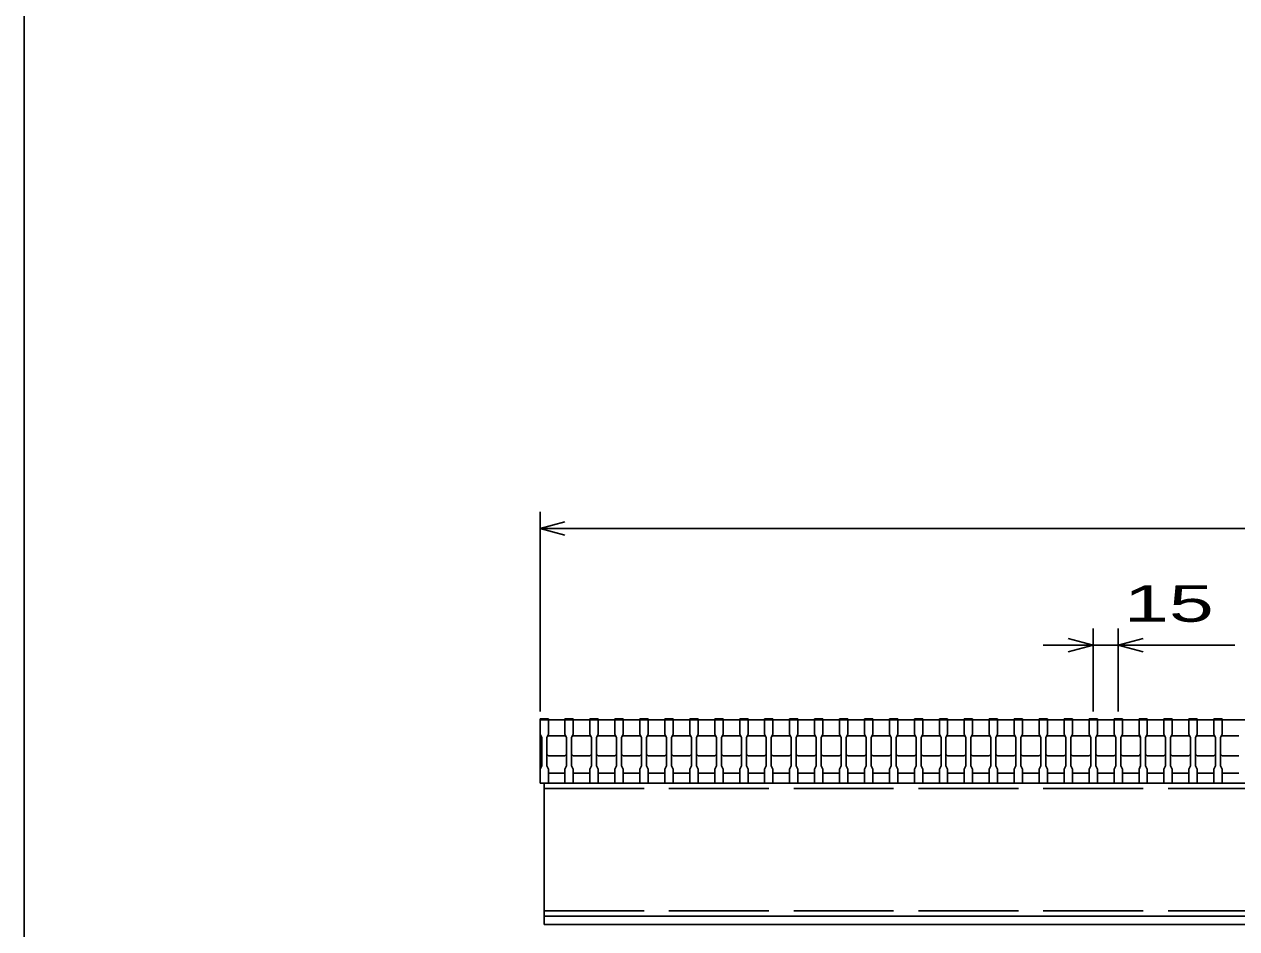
# Model space of a CAD drawing. Units: millimetres, scale not verified. Extents: x -1820 to 1731, y -1282 to 1054.
# Drawn here: x -1729 to -1000, y -723 to -179 of the extents above; entities that cross this region are included whole.
import ezdxf
from ezdxf.enums import TextEntityAlignment as Align

# ---------------------------------------------------------------- set-up
doc = ezdxf.new("R2010")
doc.units = ezdxf.units.MM
doc.header["$LTSCALE"] = 10
doc.linetypes.add('DASHED', pattern=[7.5, 6, -1.5])
for name, color, linetype, lineweight in [('0_2', 150, 'Continuous', 25), ('16', 3, 'Continuous', 25), ('22', 4, 'Continuous', 25)]:
    doc.layers.add(name, color=color, linetype=linetype, lineweight=lineweight)
doc.styles.add('ベクトル', font='')
doc.styles.get('ベクトル').set_extended_font_data('ベクトル')

msp = doc.modelspace()

# ---------------------------------------------------------------- linework, layer by layer
at = {"layer": '0_2'}
msp.add_line((-1729, -1146.5), (-1729, 1053.5), dxfattribs=at)
at = {"layer": '16'}
for p, q in [((-1419, -597.5), (-1419, -596.8)), ((-1419, -596.8), (-1414, -596.8)), ((-1419, -597.5), (-1419, -606)), ((-1414, -597.5), (-1419, -597.5)), ((-1419, -597.5), (-1419, -629.5)), ((-1419, -597.5), (-424, -597.5)), ((-1414, -596.8), (-1414, -597.5)), ((-1414, -606), (-1414, -597.5)), ((-1404, -597.5), (-1404, -596.8)), ((-1404, -596.8), (-1399, -596.8)), ((-1404, -597.5), (-1404, -606)), ((-1399, -597.5), (-1404, -597.5)), ((-1399, -596.8), (-1399, -597.5)), ((-1399, -606), (-1399, -597.5)), ((-1389, -597.5), (-1389, -596.8)), ((-1389, -596.8), (-1384, -596.8)), ((-1389, -597.5), (-1389, -606)), ((-1384, -597.5), (-1389, -597.5)), ((-1384, -596.8), (-1384, -597.5)), ((-1384, -606), (-1384, -597.5)), ((-1374, -597.5), (-1374, -596.8)), ((-1374, -596.8), (-1369, -596.8)), ((-1374, -597.5), (-1374, -606)), ((-1369, -597.5), (-1374, -597.5)), ((-1369, -596.8), (-1369, -597.5)), ((-1369, -606), (-1369, -597.5)), ((-1359, -597.5), (-1359, -596.8)), ((-1359, -596.8), (-1354, -596.8)), ((-1359, -597.5), (-1359, -606)), ((-1354, -597.5), (-1359, -597.5)), ((-1354, -596.8), (-1354, -597.5)), ((-1354, -606), (-1354, -597.5)), ((-1344, -597.5), (-1344, -596.8)), ((-1344, -596.8), (-1339, -596.8)), ((-1344, -597.5), (-1344, -606)), ((-1339, -597.5), (-1344, -597.5)), ((-1339, -596.8), (-1339, -597.5)), ((-1339, -606), (-1339, -597.5)), ((-1329, -597.5), (-1329, -596.8)), ((-1329, -596.8), (-1324, -596.8)), ((-1329, -597.5), (-1329, -606)), ((-1324, -597.5), (-1329, -597.5)), ((-1324, -596.8), (-1324, -597.5)), ((-1324, -606), (-1324, -597.5)), ((-1314, -597.5), (-1314, -596.8)), ((-1314, -596.8), (-1309, -596.8)), ((-1314, -597.5), (-1314, -606)), ((-1309, -597.5), (-1314, -597.5)), ((-1309, -596.8), (-1309, -597.5)), ((-1309, -606), (-1309, -597.5)), ((-1299, -597.5), (-1299, -596.8)), ((-1299, -596.8), (-1294, -596.8)), ((-1299, -597.5), (-1299, -606)), ((-1294, -597.5), (-1299, -597.5)), ((-1294, -596.8), (-1294, -597.5)), ((-1294, -606), (-1294, -597.5)), ((-1284, -597.5), (-1284, -596.8)), ((-1284, -596.8), (-1279, -596.8)), ((-1284, -597.5), (-1284, -606)), ((-1279, -597.5), (-1284, -597.5)), ((-1279, -596.8), (-1279, -597.5)), ((-1279, -606), (-1279, -597.5)), ((-1269, -597.5), (-1269, -596.8)), ((-1269, -596.8), (-1264, -596.8)), ((-1269, -597.5), (-1269, -606)), ((-1264, -597.5), (-1269, -597.5)), ((-1264, -596.8), (-1264, -597.5)), ((-1264, -606), (-1264, -597.5)), ((-1254, -597.5), (-1254, -596.8)), ((-1254, -596.8), (-1249, -596.8)), ((-1254, -597.5), (-1254, -606)), ((-1249, -597.5), (-1254, -597.5)), ((-1249, -596.8), (-1249, -597.5)), ((-1249, -606), (-1249, -597.5)), ((-1239, -597.5), (-1239, -596.8)), ((-1239, -596.8), (-1234, -596.8)), ((-1239, -597.5), (-1239, -606)), ((-1234, -597.5), (-1239, -597.5)), ((-1234, -596.8), (-1234, -597.5)), ((-1234, -606), (-1234, -597.5)), ((-1224, -597.5), (-1224, -596.8)), ((-1224, -596.8), (-1219, -596.8)), ((-1224, -597.5), (-1224, -606)), ((-1219, -597.5), (-1224, -597.5)), ((-1219, -596.8), (-1219, -597.5)), ((-1219, -606), (-1219, -597.5)), ((-1209, -597.5), (-1209, -596.8)), ((-1209, -596.8), (-1204, -596.8)), ((-1209, -597.5), (-1209, -606)), ((-1204, -597.5), (-1209, -597.5)), ((-1204, -596.8), (-1204, -597.5)), ((-1204, -606), (-1204, -597.5)), ((-1194, -597.5), (-1194, -596.8)), ((-1194, -596.8), (-1189, -596.8)), ((-1194, -597.5), (-1194, -606)), ((-1189, -597.5), (-1194, -597.5)), ((-1189, -596.8), (-1189, -597.5)), ((-1189, -606), (-1189, -597.5)), ((-1179, -597.5), (-1179, -596.8)), ((-1179, -596.8), (-1174, -596.8)), ((-1179, -597.5), (-1179, -606)), ((-1174, -597.5), (-1179, -597.5)), ((-1174, -596.8), (-1174, -597.5)), ((-1174, -606), (-1174, -597.5)), ((-1164, -597.5), (-1164, -596.8)), ((-1164, -596.8), (-1159, -596.8)), ((-1164, -597.5), (-1164, -606)), ((-1159, -597.5), (-1164, -597.5)), ((-1159, -596.8), (-1159, -597.5)), ((-1159, -606), (-1159, -597.5)), ((-1149, -597.5), (-1149, -596.8)), ((-1149, -596.8), (-1144, -596.8)), ((-1149, -597.5), (-1149, -606)), ((-1144, -597.5), (-1149, -597.5)), ((-1144, -596.8), (-1144, -597.5)), ((-1144, -606), (-1144, -597.5)), ((-1134, -597.5), (-1134, -596.8)), ((-1134, -596.8), (-1129, -596.8)), ((-1134, -597.5), (-1134, -606)), ((-1129, -597.5), (-1134, -597.5)), ((-1129, -596.8), (-1129, -597.5)), ((-1129, -606), (-1129, -597.5)), ((-1119, -597.5), (-1119, -596.8)), ((-1119, -596.8), (-1114, -596.8)), ((-1119, -597.5), (-1119, -606)), ((-1114, -597.5), (-1119, -597.5)), ((-1114, -596.8), (-1114, -597.5)), ((-1114, -606), (-1114, -597.5)), ((-1104, -597.5), (-1104, -596.8)), ((-1104, -596.8), (-1099, -596.8)), ((-1104, -597.5), (-1104, -606)), ((-1099, -597.5), (-1104, -597.5)), ((-1099, -596.8), (-1099, -597.5)), ((-1099, -606), (-1099, -597.5)), ((-1089, -597.5), (-1089, -596.8)), ((-1089, -596.8), (-1084, -596.8)), ((-1089, -597.5), (-1089, -606)), ((-1084, -597.5), (-1089, -597.5)), ((-1084, -596.8), (-1084, -597.5)), ((-1084, -606), (-1084, -597.5)), ((-1074, -597.5), (-1074, -596.8)), ((-1074, -596.8), (-1069, -596.8)), ((-1074, -597.5), (-1074, -606)), ((-1069, -597.5), (-1074, -597.5)), ((-1069, -596.8), (-1069, -597.5)), ((-1069, -606), (-1069, -597.5)), ((-1059, -597.5), (-1059, -596.8)), ((-1059, -596.8), (-1054, -596.8)), ((-1059, -597.5), (-1059, -606)), ((-1054, -597.5), (-1059, -597.5)), ((-1054, -596.8), (-1054, -597.5)), ((-1054, -606), (-1054, -597.5)), ((-1044, -597.5), (-1044, -596.8)), ((-1044, -596.8), (-1039, -596.8)), ((-1044, -597.5), (-1044, -606)), ((-1039, -597.5), (-1044, -597.5)), ((-1039, -596.8), (-1039, -597.5)), ((-1039, -606), (-1039, -597.5)), ((-1029, -597.5), (-1029, -596.8)), ((-1029, -596.8), (-1024, -596.8)), ((-1029, -597.5), (-1029, -606)), ((-1024, -597.5), (-1029, -597.5)), ((-1024, -596.8), (-1024, -597.5)), ((-1024, -606), (-1024, -597.5)), ((-1014, -597.5), (-1014, -596.8)), ((-1014, -596.8), (-1009, -596.8)), ((-1014, -597.5), (-1014, -606)), ((-1009, -597.5), (-1014, -597.5)), ((-1009, -596.8), (-1009, -597.5)), ((-1009, -606), (-1009, -597.5)), ((-1419, -606), (-1418, -608)), ((-1418, -608), (-1418, -625)), ((-1415, -608), (-1414, -606)), ((-1415, -608), (-1414, -607)), ((-1415, -625), (-1415, -608)), ((-1414, -607), (-1404, -607)), ((-1404, -606), (-1403, -608)), ((-1404, -607), (-1403, -608)), ((-1403, -608), (-1403, -625)), ((-1400, -608), (-1399, -606)), ((-1400, -608), (-1399, -607)), ((-1400, -625), (-1400, -608)), ((-1399, -607), (-1389, -607)), ((-1389, -606), (-1388, -608)), ((-1389, -607), (-1388, -608)), ((-1388, -608), (-1388, -625)), ((-1385, -608), (-1384, -606)), ((-1385, -608), (-1384, -607)), ((-1385, -625), (-1385, -608)), ((-1384, -607), (-1374, -607)), ((-1374, -606), (-1373, -608)), ((-1374, -607), (-1373, -608)), ((-1373, -608), (-1373, -625)), ((-1370, -608), (-1369, -606)), ((-1370, -608), (-1369, -607)), ((-1370, -625), (-1370, -608)), ((-1369, -607), (-1359, -607)), ((-1359, -606), (-1358, -608)), ((-1359, -607), (-1358, -608)), ((-1358, -608), (-1358, -625)), ((-1355, -608), (-1354, -606)), ((-1355, -608), (-1354, -607)), ((-1355, -625), (-1355, -608)), ((-1354, -607), (-1344, -607)), ((-1344, -606), (-1343, -608)), ((-1344, -607), (-1343, -608)), ((-1343, -608), (-1343, -625)), ((-1340, -608), (-1339, -606)), ((-1340, -608), (-1339, -607)), ((-1340, -625), (-1340, -608)), ((-1339, -607), (-1329, -607)), ((-1329, -606), (-1328, -608)), ((-1329, -607), (-1328, -608)), ((-1328, -608), (-1328, -625)), ((-1325, -608), (-1324, -606)), ((-1325, -608), (-1324, -607)), ((-1325, -625), (-1325, -608)), ((-1324, -607), (-1314, -607)), ((-1314, -606), (-1313, -608)), ((-1314, -607), (-1313, -608)), ((-1313, -608), (-1313, -625)), ((-1310, -608), (-1309, -606)), ((-1310, -608), (-1309, -607)), ((-1310, -625), (-1310, -608)), ((-1309, -607), (-1299, -607)), ((-1299, -606), (-1298, -608)), ((-1299, -607), (-1298, -608)), ((-1298, -608), (-1298, -625)), ((-1295, -608), (-1294, -606)), ((-1295, -608), (-1294, -607)), ((-1295, -625), (-1295, -608)), ((-1294, -607), (-1284, -607)), ((-1284, -606), (-1283, -608)), ((-1284, -607), (-1283, -608)), ((-1283, -608), (-1283, -625)), ((-1280, -608), (-1279, -606)), ((-1280, -608), (-1279, -607)), ((-1280, -625), (-1280, -608)), ((-1279, -607), (-1269, -607)), ((-1269, -606), (-1268, -608)), ((-1269, -607), (-1268, -608)), ((-1268, -608), (-1268, -625)), ((-1265, -608), (-1264, -606)), ((-1265, -608), (-1264, -607)), ((-1265, -625), (-1265, -608)), ((-1264, -607), (-1254, -607)), ((-1254, -606), (-1253, -608)), ((-1254, -607), (-1253, -608)), ((-1253, -608), (-1253, -625)), ((-1250, -608), (-1249, -606)), ((-1250, -608), (-1249, -607)), ((-1250, -625), (-1250, -608)), ((-1249, -607), (-1239, -607)), ((-1239, -606), (-1238, -608)), ((-1239, -607), (-1238, -608)), ((-1238, -608), (-1238, -625)), ((-1235, -608), (-1234, -606)), ((-1235, -608), (-1234, -607)), ((-1235, -625), (-1235, -608)), ((-1234, -607), (-1224, -607)), ((-1224, -606), (-1223, -608)), ((-1224, -607), (-1223, -608)), ((-1223, -608), (-1223, -625)), ((-1220, -608), (-1219, -606)), ((-1220, -608), (-1219, -607)), ((-1220, -625), (-1220, -608)), ((-1219, -607), (-1209, -607)), ((-1209, -606), (-1208, -608)), ((-1209, -607), (-1208, -608)), ((-1208, -608), (-1208, -625)), ((-1205, -608), (-1204, -606)), ((-1205, -608), (-1204, -607)), ((-1205, -625), (-1205, -608)), ((-1204, -607), (-1194, -607)), ((-1194, -606), (-1193, -608)), ((-1194, -607), (-1193, -608)), ((-1193, -608), (-1193, -625)), ((-1190, -608), (-1189, -606)), ((-1190, -608), (-1189, -607)), ((-1190, -625), (-1190, -608)), ((-1189, -607), (-1179, -607)), ((-1179, -606), (-1178, -608)), ((-1179, -607), (-1178, -608)), ((-1178, -608), (-1178, -625)), ((-1175, -608), (-1174, -606)), ((-1175, -608), (-1174, -607)), ((-1175, -625), (-1175, -608)), ((-1174, -607), (-1164, -607)), ((-1164, -606), (-1163, -608)), ((-1164, -607), (-1163, -608)), ((-1163, -608), (-1163, -625)), ((-1160, -608), (-1159, -606)), ((-1160, -608), (-1159, -607)), ((-1160, -625), (-1160, -608)), ((-1159, -607), (-1149, -607)), ((-1149, -606), (-1148, -608)), ((-1149, -607), (-1148, -608)), ((-1148, -608), (-1148, -625)), ((-1145, -608), (-1144, -606)), ((-1145, -608), (-1144, -607)), ((-1145, -625), (-1145, -608)), ((-1144, -607), (-1134, -607)), ((-1134, -606), (-1133, -608)), ((-1134, -607), (-1133, -608)), ((-1133, -608), (-1133, -625)), ((-1130, -608), (-1129, -606)), ((-1130, -608), (-1129, -607)), ((-1130, -625), (-1130, -608)), ((-1129, -607), (-1119, -607)), ((-1119, -606), (-1118, -608)), ((-1119, -607), (-1118, -608)), ((-1118, -608), (-1118, -625)), ((-1115, -608), (-1114, -606)), ((-1115, -608), (-1114, -607)), ((-1115, -625), (-1115, -608)), ((-1114, -607), (-1104, -607)), ((-1104, -606), (-1103, -608)), ((-1104, -607), (-1103, -608)), ((-1103, -608), (-1103, -625)), ((-1100, -608), (-1099, -606)), ((-1100, -608), (-1099, -607)), ((-1100, -625), (-1100, -608)), ((-1099, -607), (-1089, -607)), ((-1089, -606), (-1088, -608)), ((-1089, -607), (-1088, -608)), ((-1088, -608), (-1088, -625)), ((-1085, -608), (-1084, -606)), ((-1085, -608), (-1084, -607)), ((-1085, -625), (-1085, -608)), ((-1084, -607), (-1074, -607)), ((-1074, -606), (-1073, -608)), ((-1074, -607), (-1073, -608)), ((-1073, -608), (-1073, -625)), ((-1070, -608), (-1069, -606)), ((-1070, -608), (-1069, -607)), ((-1070, -625), (-1070, -608)), ((-1069, -607), (-1059, -607)), ((-1059, -606), (-1058, -608)), ((-1059, -607), (-1058, -608)), ((-1058, -608), (-1058, -625)), ((-1055, -608), (-1054, -606)), ((-1055, -608), (-1054, -607)), ((-1055, -625), (-1055, -608)), ((-1054, -607), (-1044, -607)), ((-1044, -606), (-1043, -608)), ((-1044, -607), (-1043, -608)), ((-1043, -608), (-1043, -625)), ((-1040, -608), (-1039, -606)), ((-1040, -608), (-1039, -607)), ((-1040, -625), (-1040, -608)), ((-1039, -607), (-1029, -607)), ((-1029, -606), (-1028, -608)), ((-1029, -607), (-1028, -608)), ((-1028, -608), (-1028, -625)), ((-1025, -608), (-1024, -606)), ((-1025, -608), (-1024, -607)), ((-1025, -625), (-1025, -608)), ((-1024, -607), (-1014, -607)), ((-1014, -606), (-1013, -608)), ((-1014, -607), (-1013, -608)), ((-1013, -608), (-1013, -625)), ((-1010, -608), (-1009, -606)), ((-1010, -608), (-1009, -607)), ((-1010, -625), (-1010, -608)), ((-1009, -607), (-999, -607)), ((-1414, -619), (-1415, -618)), ((-1404, -619), (-1414, -619)), ((-1403, -618), (-1404, -619)), ((-1399, -619), (-1400, -618)), ((-1389, -619), (-1399, -619)), ((-1388, -618), (-1389, -619)), ((-1384, -619), (-1385, -618)), ((-1374, -619), (-1384, -619)), ((-1373, -618), (-1374, -619)), ((-1369, -619), (-1370, -618)), ((-1359, -619), (-1369, -619)), ((-1358, -618), (-1359, -619)), ((-1354, -619), (-1355, -618)), ((-1344, -619), (-1354, -619)), ((-1343, -618), (-1344, -619)), ((-1339, -619), (-1340, -618)), ((-1329, -619), (-1339, -619)), ((-1328, -618), (-1329, -619)), ((-1324, -619), (-1325, -618)), ((-1314, -619), (-1324, -619)), ((-1313, -618), (-1314, -619)), ((-1309, -619), (-1310, -618)), ((-1299, -619), (-1309, -619)), ((-1298, -618), (-1299, -619)), ((-1294, -619), (-1295, -618)), ((-1284, -619), (-1294, -619)), ((-1283, -618), (-1284, -619)), ((-1279, -619), (-1280, -618)), ((-1269, -619), (-1279, -619)), ((-1268, -618), (-1269, -619)), ((-1264, -619), (-1265, -618)), ((-1254, -619), (-1264, -619)), ((-1253, -618), (-1254, -619)), ((-1249, -619), (-1250, -618)), ((-1239, -619), (-1249, -619)), ((-1238, -618), (-1239, -619)), ((-1234, -619), (-1235, -618)), ((-1224, -619), (-1234, -619)), ((-1223, -618), (-1224, -619)), ((-1219, -619), (-1220, -618)), ((-1209, -619), (-1219, -619)), ((-1208, -618), (-1209, -619)), ((-1204, -619), (-1205, -618)), ((-1194, -619), (-1204, -619)), ((-1193, -618), (-1194, -619)), ((-1189, -619), (-1190, -618)), ((-1179, -619), (-1189, -619)), ((-1178, -618), (-1179, -619)), ((-1174, -619), (-1175, -618)), ((-1164, -619), (-1174, -619)), ((-1163, -618), (-1164, -619)), ((-1159, -619), (-1160, -618)), ((-1149, -619), (-1159, -619)), ((-1148, -618), (-1149, -619)), ((-1144, -619), (-1145, -618)), ((-1134, -619), (-1144, -619)), ((-1133, -618), (-1134, -619)), ((-1129, -619), (-1130, -618)), ((-1119, -619), (-1129, -619)), ((-1118, -618), (-1119, -619)), ((-1114, -619), (-1115, -618)), ((-1104, -619), (-1114, -619)), ((-1103, -618), (-1104, -619)), ((-1099, -619), (-1100, -618)), ((-1089, -619), (-1099, -619)), ((-1088, -618), (-1089, -619)), ((-1084, -619), (-1085, -618)), ((-1074, -619), (-1084, -619)), ((-1073, -618), (-1074, -619)), ((-1069, -619), (-1070, -618)), ((-1059, -619), (-1069, -619)), ((-1058, -618), (-1059, -619)), ((-1054, -619), (-1055, -618)), ((-1044, -619), (-1054, -619)), ((-1043, -618), (-1044, -619)), ((-1039, -619), (-1040, -618)), ((-1029, -619), (-1039, -619)), ((-1028, -618), (-1029, -619)), ((-1024, -619), (-1025, -618)), ((-1014, -619), (-1024, -619)), ((-1013, -618), (-1014, -619)), ((-1009, -619), (-1010, -618)), ((-999, -619), (-1009, -619)), ((-1418, -625), (-1419, -627)), ((-1414, -627), (-1415, -625)), ((-1403, -625), (-1404, -627)), ((-1399, -627), (-1400, -625)), ((-1388, -625), (-1389, -627)), ((-1384, -627), (-1385, -625)), ((-1373, -625), (-1374, -627)), ((-1369, -627), (-1370, -625)), ((-1358, -625), (-1359, -627)), ((-1354, -627), (-1355, -625)), ((-1343, -625), (-1344, -627)), ((-1339, -627), (-1340, -625)), ((-1328, -625), (-1329, -627)), ((-1324, -627), (-1325, -625)), ((-1313, -625), (-1314, -627)), ((-1309, -627), (-1310, -625)), ((-1298, -625), (-1299, -627)), ((-1294, -627), (-1295, -625)), ((-1283, -625), (-1284, -627)), ((-1279, -627), (-1280, -625)), ((-1268, -625), (-1269, -627)), ((-1264, -627), (-1265, -625)), ((-1253, -625), (-1254, -627)), ((-1249, -627), (-1250, -625)), ((-1238, -625), (-1239, -627)), ((-1234, -627), (-1235, -625)), ((-1223, -625), (-1224, -627)), ((-1219, -627), (-1220, -625)), ((-1208, -625), (-1209, -627)), ((-1204, -627), (-1205, -625)), ((-1193, -625), (-1194, -627)), ((-1189, -627), (-1190, -625)), ((-1178, -625), (-1179, -627)), ((-1174, -627), (-1175, -625)), ((-1163, -625), (-1164, -627)), ((-1159, -627), (-1160, -625)), ((-1148, -625), (-1149, -627)), ((-1144, -627), (-1145, -625)), ((-1133, -625), (-1134, -627)), ((-1129, -627), (-1130, -625)), ((-1118, -625), (-1119, -627)), ((-1114, -627), (-1115, -625)), ((-1103, -625), (-1104, -627)), ((-1099, -627), (-1100, -625)), ((-1088, -625), (-1089, -627)), ((-1084, -627), (-1085, -625)), ((-1073, -625), (-1074, -627)), ((-1069, -627), (-1070, -625)), ((-1058, -625), (-1059, -627)), ((-1054, -627), (-1055, -625)), ((-1043, -625), (-1044, -627)), ((-1039, -627), (-1040, -625)), ((-1028, -625), (-1029, -627)), ((-1024, -627), (-1025, -625)), ((-1013, -625), (-1014, -627)), ((-1009, -627), (-1010, -625)), ((-1419, -627), (-1419, -635.5)), ((-1414, -635.5), (-1414, -627)), ((-1414, -629.5), (-1404, -629.5)), ((-1404, -627), (-1404, -635.5)), ((-1399, -635.5), (-1399, -627)), ((-1399, -629.5), (-1389, -629.5)), ((-1389, -627), (-1389, -635.5)), ((-1384, -635.5), (-1384, -627)), ((-1384, -629.5), (-1374, -629.5)), ((-1374, -627), (-1374, -635.5)), ((-1369, -635.5), (-1369, -627)), ((-1369, -629.5), (-1359, -629.5)), ((-1359, -627), (-1359, -635.5)), ((-1354, -635.5), (-1354, -627)), ((-1354, -629.5), (-1344, -629.5)), ((-1344, -627), (-1344, -635.5)), ((-1339, -635.5), (-1339, -627)), ((-1339, -629.5), (-1329, -629.5)), ((-1329, -627), (-1329, -635.5)), ((-1324, -635.5), (-1324, -627)), ((-1324, -629.5), (-1314, -629.5)), ((-1314, -627), (-1314, -635.5)), ((-1309, -635.5), (-1309, -627)), ((-1309, -629.5), (-1299, -629.5)), ((-1299, -627), (-1299, -635.5)), ((-1294, -635.5), (-1294, -627)), ((-1294, -629.5), (-1284, -629.5)), ((-1284, -627), (-1284, -635.5)), ((-1279, -635.5), (-1279, -627)), ((-1279, -629.5), (-1269, -629.5)), ((-1269, -627), (-1269, -635.5)), ((-1264, -635.5), (-1264, -627)), ((-1264, -629.5), (-1254, -629.5)), ((-1254, -627), (-1254, -635.5)), ((-1249, -635.5), (-1249, -627)), ((-1249, -629.5), (-1239, -629.5)), ((-1239, -627), (-1239, -635.5)), ((-1234, -635.5), (-1234, -627)), ((-1234, -629.5), (-1224, -629.5)), ((-1224, -627), (-1224, -635.5)), ((-1219, -635.5), (-1219, -627)), ((-1219, -629.5), (-1209, -629.5)), ((-1209, -627), (-1209, -635.5)), ((-1204, -635.5), (-1204, -627)), ((-1204, -629.5), (-1194, -629.5)), ((-1194, -627), (-1194, -635.5)), ((-1189, -635.5), (-1189, -627)), ((-1189, -629.5), (-1179, -629.5)), ((-1179, -627), (-1179, -635.5)), ((-1174, -635.5), (-1174, -627)), ((-1174, -629.5), (-1164, -629.5)), ((-1164, -627), (-1164, -635.5)), ((-1159, -635.5), (-1159, -627)), ((-1159, -629.5), (-1149, -629.5)), ((-1149, -627), (-1149, -635.5)), ((-1144, -635.5), (-1144, -627)), ((-1144, -629.5), (-1134, -629.5)), ((-1134, -627), (-1134, -635.5)), ((-1129, -635.5), (-1129, -627)), ((-1129, -629.5), (-1119, -629.5)), ((-1119, -627), (-1119, -635.5)), ((-1114, -635.5), (-1114, -627)), ((-1114, -629.5), (-1104, -629.5)), ((-1104, -627), (-1104, -635.5)), ((-1099, -635.5), (-1099, -627)), ((-1099, -629.5), (-1089, -629.5)), ((-1089, -627), (-1089, -635.5)), ((-1084, -635.5), (-1084, -627)), ((-1084, -629.5), (-1074, -629.5)), ((-1074, -627), (-1074, -635.5)), ((-1069, -635.5), (-1069, -627)), ((-1069, -629.5), (-1059, -629.5)), ((-1059, -627), (-1059, -635.5)), ((-1054, -635.5), (-1054, -627)), ((-1054, -629.5), (-1044, -629.5)), ((-1044, -627), (-1044, -635.5)), ((-1039, -635.5), (-1039, -627)), ((-1039, -629.5), (-1029, -629.5)), ((-1029, -627), (-1029, -635.5)), ((-1024, -635.5), (-1024, -627)), ((-1024, -629.5), (-1014, -629.5)), ((-1014, -627), (-1014, -635.5)), ((-1009, -635.5), (-1009, -627)), ((-1009, -629.5), (-999, -629.5)), ((-1419, -635.5), (-1414, -635.5)), ((-1416.5, -635.5), (-426.5, -635.5)), ((-1416.5, -715.5), (-1416.5, -635.5)), ((-1404, -635.5), (-1399, -635.5)), ((-1389, -635.5), (-1384, -635.5)), ((-1374, -635.5), (-1369, -635.5)), ((-1359, -635.5), (-1354, -635.5)), ((-1344, -635.5), (-1339, -635.5)), ((-1329, -635.5), (-1324, -635.5)), ((-1314, -635.5), (-1309, -635.5)), ((-1299, -635.5), (-1294, -635.5)), ((-1284, -635.5), (-1279, -635.5)), ((-1269, -635.5), (-1264, -635.5)), ((-1254, -635.5), (-1249, -635.5)), ((-1239, -635.5), (-1234, -635.5)), ((-1224, -635.5), (-1219, -635.5)), ((-1209, -635.5), (-1204, -635.5)), ((-1194, -635.5), (-1189, -635.5)), ((-1179, -635.5), (-1174, -635.5)), ((-1164, -635.5), (-1159, -635.5)), ((-1149, -635.5), (-1144, -635.5)), ((-1134, -635.5), (-1129, -635.5)), ((-1119, -635.5), (-1114, -635.5)), ((-1104, -635.5), (-1099, -635.5)), ((-1089, -635.5), (-1084, -635.5)), ((-1074, -635.5), (-1069, -635.5)), ((-1059, -635.5), (-1054, -635.5)), ((-1044, -635.5), (-1039, -635.5)), ((-1029, -635.5), (-1024, -635.5)), ((-1014, -635.5), (-1009, -635.5)), ((-426.5, -715.5), (-1416.5, -715.5)), ((-1416.5, -715.5), (-1416.5, -720.5)), ((-426.5, -715.5), (-1416.5, -715.5)), ((-1416.5, -720.5), (-426.5, -720.5))]:
    msp.add_line(p, q, dxfattribs=at)
at = {"layer": '16', "linetype": 'DASHED'}
for p, q in [((-1416.5, -638.7), (-426.5, -638.7)), ((-1416.5, -712.3), (-426.5, -712.3))]:
    msp.add_line(p, q, dxfattribs=at)
at = {"layer": '22'}
for p, q in [((-1419, -592.5), (-1419, -472.5)), ((-1419, -482.5), (-1404, -478.5)), ((-1404, -486.5), (-1419, -482.5)), ((-1419, -482.5), (-424, -482.5)), ((-1086.5, -592.5), (-1086.5, -542.5)), ((-1071.5, -542.5), (-1071.5, -592.5)), ((-1086.5, -552.5), (-1116.5, -552.5)), ((-1086.5, -552.5), (-1101.5, -548.5)), ((-1101.5, -556.5), (-1086.5, -552.5)), ((-1086.5, -552.5), (-1071.5, -552.5)), ((-1071.5, -552.5), (-1056.5, -548.5)), ((-1056.5, -556.5), (-1071.5, -552.5)), ((-1071.5, -552.5), (-1001.5, -552.5))]:
    msp.add_line(p, q, dxfattribs=at)

# ---------------------------------------------------------------- texts
at = {"layer": '22', "color": 2, "style": 'ベクトル', "width": 1.65}
msp.add_text(' 15 ', height=21.99, dxfattribs=at).set_placement((-1081.5, -527.5), align=Align.MIDDLE_LEFT)

doc.saveas('drawing.dxf')
